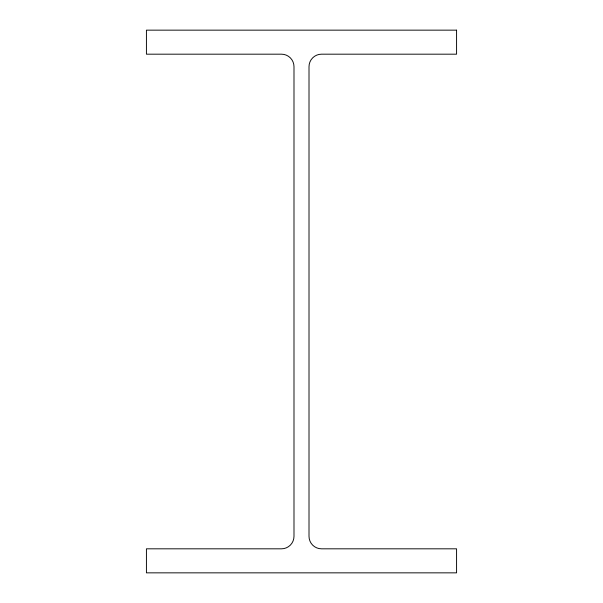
<?xml version="1.0" encoding="UTF-8"?>
<svg xmlns="http://www.w3.org/2000/svg" width="603" height="603" viewBox="0 0 603 603"><rect width="100%" height="100%" fill="white"/><g stroke="black" fill="none" stroke-linecap="round" stroke-linejoin="round"><path stroke-width="0.9" d="M456.577 30.15L146.423 30.15L146.423 54.18L281.473 54.18A12.52 12.52 0 0 1 293.993 66.699L293.993 536.301A12.52 12.52 0 0 1 281.473 548.82L146.423 548.82L146.423 572.85L456.577 572.85L456.577 548.82L321.527 548.82A12.52 12.52 0 0 1 309.007 536.301L309.007 66.699A12.52 12.52 0 0 1 321.527 54.18L456.577 54.18L456.577 30.15"/></g></svg>
